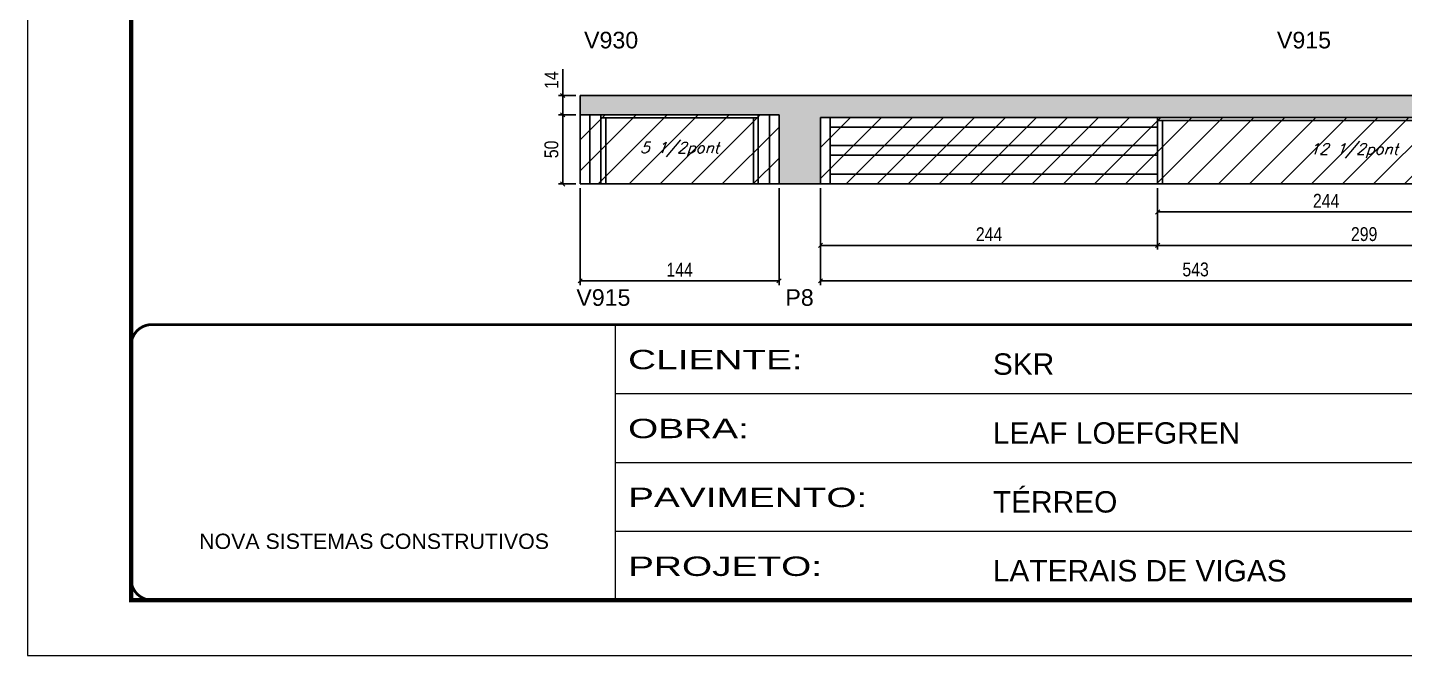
# Model space of a CAD drawing. Extents: x 3309 to 9563, y -2522 to 14608.
# Drawn here: x 3309 to 4306, y 4369 to 4823 of the extents above; entities that cross this region are included whole.
import ezdxf

# ---------------------------------------------------------------- set-up
doc = ezdxf.new("R2010")
doc.units = 0
doc.linetypes.add('CONTINUO', pattern=[0])
doc.linetypes.add('DASHED', pattern=[0.75, 0.5, -0.25])
for name, color, linetype in [('5', 5, 'Continuous'), ('COTA', 241, 'Continuous'), ('Painéis', 200, 'Continuous'), ('SARR_2.2x7', 40, 'Continuous'), ('SARR_3.5x7', 81, 'Continuous'), ('texto', 7, 'Continuous')]:
    doc.layers.add(name, color=color, linetype=linetype)
for name, color, linetype, lineweight in [('Folhas', 255, 'Continuous', 9), ('Hachura', 251, 'Continuous', 9), ('SARRAFO DE PRESSAO', 251, 'DASHED', 9)]:
    doc.layers.add(name, color=color, linetype=linetype, lineweight=lineweight)
doc.styles.add('ARIAL', font='arial.ttf')
doc.styles.add('COTA TECNICA', font='techl___.ttf', dxfattribs={"height": 10})
doc.styles.add('Romans', font='romans.shx')
doc.styles.get("Standard").update_dxf_attribs({"font": 'arial.ttf'})
doc.styles.add('Tecnologia', font='')
doc.styles.get('Tecnologia').set_extended_font_data('Forgotten Futurist')
doc.dimstyles.new('PAINEL', dxfattribs={"dimtxt": 10, "dimasz": 3, "dimexe": 3, "dimexo": 3, "dimgap": 3, "dimtad": 1, "dimdec": 1, "dimzin": 12, "dimdsep": 46, "dimtxsty": 'COTA TECNICA', "dimblk1": 'OBLIQUE', "dimblk2": 'OBLIQUE', "dimsah": 1, "dimcen": 0.9, "dimclrd": 4, "dimclre": 4, "dimclrt": 240, "dimadec": 1, "dimazin": 3, "dimtfac": 1, "dimtdec": 1, "dimtmove": 0, "dimatfit": 3, "dimfxl": 1, "dimtolj": 1, "dimtzin": 12, "dimarcsym": 0})

# ---------------------------------------------------------------- blocks, each defined once
blk = doc.blocks.new('9999999999')
at = {"color": 30, "linetype": 'CONTINUO'}
for p, q in [((98564.56, 34230.21), (98564.56, 34429.45)), ((98564.56, 34379.64), (99583.98, 34379.64)), ((98564.56, 34329.83), (99487.98, 34329.83)), ((98564.56, 34280.02), (99487.98, 34280.02))]:
    blk.add_line(p, q, dxfattribs=at)
at = {"color": 30, "linetype": 'CONTINUO', "const_width": 2}
blk.add_lwpolyline([(99583.98, 34230.21), (99583.98, 34414.45, 0.414214), (99568.98, 34429.45), (98228.98, 34429.45, 0.414214), (98213.98, 34414.45), (98213.98, 34245.21, 0.414214), (98228.98, 34230.21), (99583.98, 34230.21)], format="xyb", dxfattribs=at)
at = {"layer": 'Folhas'}
blk.add_lwpolyline([(98138.98, 34190.21), (99623.98, 34190.21), (99623.98, 35240.21), (98138.98, 35240.21)], close=True, dxfattribs=at)
at = {"layer": 'Folhas', "color": 30, "const_width": 3}
blk.add_lwpolyline([(98213.98, 34230.21), (99583.98, 34230.21), (99583.98, 35200.21), (98213.98, 35200.21)], close=True, dxfattribs=at)
at = {"color": 7, "linetype": 'Continuous', "ltscale": 5, "style": 'ARIAL'}
for s, height, p in [('SKR', 15.483, (98837.68, 34393.13)), ('LEAF LOEFGREN', 15.4829, (98837.68, 34343.32)), ('TÉRREO', 15.483, (98837.68, 34293.51)), ('NOVA SISTEMAS CONSTRUTIVOS', 11.0592, (98263.19, 34267.21)), ('LATERAIS DE VIGAS', 15.4829, (98837.68, 34243.7))]:
    blk.add_text(s, height=height, dxfattribs=at).set_placement(p)
at = {"layer": 'Folhas', "color": 7, "style": 'Tecnologia', "width": 1.5}
for s, p in [('CLIENTE:', (98573.65, 34397.17)), ('OBRA:', (98573.65, 34347.31)), ('PAVIMENTO:', (98573.65, 34297.5)), ('PROJETO:', (98573.65, 34247.69))]:
    blk.add_text(s, height=14, dxfattribs=at).set_placement(p)
blk = doc.blocks.new('_Oblique')
at = {"color": 0, "linetype": 'ByBlock', "lineweight": -2}
blk.add_line((-0.5, -0.5), (0.5, 0.5), dxfattribs=at)
blk = doc.blocks.new('*D2459')
at = {"layer": 'COTA', "color": 4, "linetype": 'ByBlock', "lineweight": -2, "transparency": 16777216}
for p, q in [((3883.33, 4707.17), (3883.33, 4662.76)), ((4127.33, 4707.17), (4127.33, 4662.76)), ((4127.33, 4665.76), (3883.33, 4665.76))]:
    blk.add_line(p, q, dxfattribs=at)
at = {"layer": 'Defpoints', "color": 0, "linetype": 'ByBlock', "transparency": 16777216}
for p in [(3883.33, 4710.17), (4127.33, 4710.17), (3883.33, 4665.76)]:
    blk.add_point(p, dxfattribs=at)
at = {"layer": 'COTA', "color": 4, "linetype": 'ByBlock', "lineweight": -2, "transparency": 16777216, "xscale": 3, "yscale": 3, "zscale": 3, "rotation": 180}
blk.add_blockref('_Oblique', (3883.33, 4665.76), dxfattribs=at)
at = {"layer": 'COTA', "color": 4, "linetype": 'ByBlock', "lineweight": -2, "transparency": 16777216, "xscale": 3, "yscale": 3, "zscale": 3}
blk.add_blockref('_Oblique', (4127.33, 4665.76), dxfattribs=at)
at = {"layer": 'COTA', "color": 240, "linetype": 'ByBlock', "transparency": 16777216, "insert": (4005.33, 4673.83), "char_height": 10, "attachment_point": 5, "style": 'COTA TECNICA'}
blk.add_mtext('\\A1;244', dxfattribs=at)
blk = doc.blocks.new('*D2465')
at = {"layer": 'COTA', "color": 4, "linetype": 'ByBlock', "lineweight": -2, "transparency": 16777216}
for p, q in [((3883.33, 4707.17), (3883.33, 4637.08)), ((4426.33, 4707.17), (4426.33, 4637.08)), ((4426.33, 4640.08), (3883.33, 4640.08))]:
    blk.add_line(p, q, dxfattribs=at)
at = {"layer": 'Defpoints', "color": 0, "linetype": 'ByBlock', "transparency": 16777216}
for p in [(3883.33, 4710.17), (4426.33, 4710.17), (3883.33, 4640.08)]:
    blk.add_point(p, dxfattribs=at)
at = {"layer": 'COTA', "color": 4, "linetype": 'ByBlock', "lineweight": -2, "transparency": 16777216, "xscale": 3, "yscale": 3, "zscale": 3, "rotation": 180}
blk.add_blockref('_Oblique', (3883.33, 4640.08), dxfattribs=at)
at = {"layer": 'COTA', "color": 4, "linetype": 'ByBlock', "lineweight": -2, "transparency": 16777216, "xscale": 3, "yscale": 3, "zscale": 3}
blk.add_blockref('_Oblique', (4426.33, 4640.08), dxfattribs=at)
at = {"layer": 'COTA', "color": 240, "linetype": 'ByBlock', "transparency": 16777216, "insert": (4154.83, 4648.3), "char_height": 10, "attachment_point": 5, "style": 'COTA TECNICA'}
blk.add_mtext('\\A1;543', dxfattribs=at)
blk = doc.blocks.new('*D2460')
at = {"layer": 'COTA', "color": 4, "lineweight": -2, "transparency": 16777216}
for p, q in [((4127.33, 4707.17), (4127.33, 4686.93)), ((4371.33, 4707.17), (4371.33, 4686.93)), ((4127.33, 4689.93), (4371.33, 4689.93))]:
    blk.add_line(p, q, dxfattribs=at)
at = {"layer": 'Defpoints', "color": 0, "transparency": 16777216}
for p in [(4127.33, 4710.17, 0), (4371.33, 4710.17, 0), (4371.33, 4689.93)]:
    blk.add_point(p, dxfattribs=at)
at = {"layer": 'COTA', "color": 4, "lineweight": -2, "transparency": 16777216, "xscale": 3, "yscale": 3, "zscale": 3, "rotation": 180}
blk.add_blockref('_Oblique', (4127.33, 4689.93), dxfattribs=at)
at = {"layer": 'COTA', "color": 4, "lineweight": -2, "transparency": 16777216, "xscale": 3, "yscale": 3, "zscale": 3}
blk.add_blockref('_Oblique', (4371.33, 4689.93), dxfattribs=at)
at = {"layer": 'COTA', "color": 240, "transparency": 16777216, "insert": (4249.33, 4698), "char_height": 10, "attachment_point": 5, "style": 'COTA TECNICA'}
blk.add_mtext('\\A1;244', dxfattribs=at)
blk = doc.blocks.new('*D2462')
at = {"layer": 'COTA', "color": 4, "lineweight": -2, "transparency": 16777216}
for p, q in [((4127.33, 4707.17), (4127.33, 4662.76)), ((4426.33, 4707.17), (4426.33, 4662.76)), ((4426.33, 4665.76), (4127.33, 4665.76))]:
    blk.add_line(p, q, dxfattribs=at)
at = {"layer": 'Defpoints', "color": 0, "transparency": 16777216}
for p in [(4127.33, 4710.17), (4426.33, 4710.17), (4127.33, 4665.76)]:
    blk.add_point(p, dxfattribs=at)
at = {"layer": 'COTA', "color": 4, "lineweight": -2, "transparency": 16777216, "xscale": 3, "yscale": 3, "zscale": 3, "rotation": 180}
blk.add_blockref('_Oblique', (4127.33, 4665.76), dxfattribs=at)
at = {"layer": 'COTA', "color": 4, "lineweight": -2, "transparency": 16777216, "xscale": 3, "yscale": 3, "zscale": 3}
blk.add_blockref('_Oblique', (4426.33, 4665.76), dxfattribs=at)
at = {"layer": 'COTA', "color": 240, "transparency": 16777216, "insert": (4276.83, 4673.85), "char_height": 10, "attachment_point": 5, "style": 'COTA TECNICA'}
blk.add_mtext('\\A1;299', dxfattribs=at)
blk = doc.blocks.new('*D2463')
at = {"layer": 'COTA', "color": 4, "lineweight": -2, "transparency": 16777216}
for p, q in [((3709.33, 4707.17), (3709.33, 4637.08)), ((3853.33, 4707.17), (3853.33, 4637.08)), ((3853.33, 4640.08), (3709.33, 4640.08))]:
    blk.add_line(p, q, dxfattribs=at)
at = {"layer": 'Defpoints', "color": 0, "transparency": 16777216}
for p in [(3709.33, 4710.17), (3853.33, 4710.17), (3709.33, 4640.08)]:
    blk.add_point(p, dxfattribs=at)
at = {"layer": 'COTA', "color": 4, "lineweight": -2, "transparency": 16777216, "xscale": 3, "yscale": 3, "zscale": 3, "rotation": 180}
blk.add_blockref('_Oblique', (3709.33, 4640.08), dxfattribs=at)
at = {"layer": 'COTA', "color": 4, "lineweight": -2, "transparency": 16777216, "xscale": 3, "yscale": 3, "zscale": 3}
blk.add_blockref('_Oblique', (3853.33, 4640.08), dxfattribs=at)
at = {"layer": 'COTA', "color": 240, "transparency": 16777216, "insert": (3781.33, 4648.15), "char_height": 10, "attachment_point": 5, "style": 'COTA TECNICA'}
blk.add_mtext('\\A1;144', dxfattribs=at)
blk = doc.blocks.new('*D2472')
at = {"layer": 'COTA', "color": 4, "lineweight": -2, "transparency": 16777216}
for p, q in [((3706.33, 4760.17), (3693.71, 4760.17)), ((3696.71, 4760.17), (3696.71, 4710.17)), ((3706.33, 4710.17), (3693.71, 4710.17))]:
    blk.add_line(p, q, dxfattribs=at)
at = {"layer": 'Defpoints', "color": 0, "transparency": 16777216}
for p in [(3709.33, 4760.17), (3696.71, 4710.17), (3709.33, 4710.17)]:
    blk.add_point(p, dxfattribs=at)
at = {"layer": 'COTA', "color": 4, "lineweight": -2, "transparency": 16777216, "xscale": 3, "yscale": 3, "zscale": 3}
for p, rotation in [((3696.71, 4760.17), 90), ((3696.71, 4710.17), 270)]:
    blk.add_blockref('_Oblique', p, dxfattribs=dict(at, rotation=rotation))
at = {"layer": 'COTA', "color": 240, "transparency": 16777216, "insert": (3688.6, 4735.17), "char_height": 10, "attachment_point": 5, "rotation": 90, "style": 'COTA TECNICA'}
blk.add_mtext('\\A1;50', dxfattribs=at)
blk = doc.blocks.new('*D2473')
at = {"layer": 'COTA', "color": 4, "lineweight": -2, "transparency": 16777216}
for p, q in [((3696.71, 4774.17), (3696.71, 4793.29)), ((3706.33, 4774.17), (3693.71, 4774.17)), ((3696.71, 4760.17), (3696.71, 4774.17)), ((3706.33, 4760.17), (3693.71, 4760.17))]:
    blk.add_line(p, q, dxfattribs=at)
at = {"layer": 'Defpoints', "color": 0, "transparency": 16777216}
for p in [(3696.71, 4774.17), (3709.33, 4774.17), (3709.33, 4760.17)]:
    blk.add_point(p, dxfattribs=at)
at = {"layer": 'COTA', "color": 4, "lineweight": -2, "transparency": 16777216, "xscale": 3, "yscale": 3, "zscale": 3}
for p, rotation in [((3696.71, 4774.17), 90), ((3696.71, 4760.17), 270)]:
    blk.add_blockref('_Oblique', p, dxfattribs=dict(at, rotation=rotation))
at = {"layer": 'COTA', "color": 240, "transparency": 16777216, "insert": (3688.64, 4785.23), "char_height": 10, "attachment_point": 5, "rotation": 90, "style": 'COTA TECNICA'}
blk.add_mtext('\\A1;14', dxfattribs=at)

msp = doc.modelspace()

# ---------------------------------------------------------------- hatches: boundary and pattern name
at = {"layer": 'COTA'}
h = msp.add_hatch(dxfattribs=at)
h.set_pattern_fill('AR-CONC', color=256, scale=0.03)
h.set_pattern_definition([(50, (0, -561.9996), (5.46554, -0.4781726), [0.5715, -6.2865]), (355, (0, -561.9996), (-1.0573026, 5.7317054), [0.4572, -5.0292175]), (100.451445, (0.4555, -562.0395), (4.4082374, 5.2535326), [0.4857003, -5.3427073]), (46.1842, (0, -560.4756), (8.132371, -1.26127), [0.85725, -9.42975]), (96.63556, (0.678, -560.581), (7.122124, 7.422784), [0.728551, -8.014068]), (351.18415, (0, -560.476), (7.122124, 7.422784), [0.685799, -7.543792]), (21, (0.762, -560.8566), (4.5484317, -3.067956), [0.5715, -6.2865]), (326, (0.762, -560.8566), (1.854061, 5.525639), [0.4572, -5.0292]), (71.451445, (1.141, -561.1123), (6.4024926, 2.457683), [0.4857003, -5.342698]), (37.5, (0, -561.9996), (0.0926581, 2.53665117), [0, -4.96824, 0, -5.1054, 0, -5.04825]), (7.5, (0, -561.9996), (2.0045899, 3.0054172), [0, -2.91084, 0, -4.85394, 0, -1.92405]), (327.5, (-1.6993, -561.9996), (4.06771786, -0.1718623), [0, -1.905, 0, -5.9436, 0, -7.8867]), (317.5, (-2.4613, -561.9996), (4.4438754, 0.7627947), [0, -2.4765, 0, -3.94716, 0, -5.6007])])
h.paths.add_polyline_path([(3853.33, 4710.17), (3883.33, 4710.17), (3883.33, 4758.17), (4426.33, 4758.17), (4426.33, 4710.17), (4456.33, 4710.17), (4456.33, 4760.17), (4592.33, 4760.17), (4592.33, 4774.17), (3709.33, 4774.17), (3709.33, 4760.17), (3853.33, 4760.17)])
at = {"layer": 'Hachura', "linetype": 'ByBlock'}
h = msp.add_hatch(dxfattribs=at)
h.set_pattern_fill('ANSI31', color=256, scale=5)
h.paths.add_polyline_path([(3841.33, 5272.17), (3841.33, 5320.17), (3709.33, 5320.17), (3709.33, 5272.17)])
h.paths.add_polyline_path([(3926.33, 5272.17), (3926.33, 5320.17), (3871.33, 5320.17), (3871.33, 5272.17)])
h.paths.add_polyline_path([(4170.33, 5272.17), (4170.33, 5320.17), (3926.33, 5320.17), (3926.33, 5272.17)])
h.paths.add_polyline_path([(4414.33, 5272.17), (4414.33, 5320.17), (4170.33, 5320.17), (4170.33, 5272.17)])
h.paths.add_polyline_path([(4588.33, 5272.17), (4588.33, 5320.17), (4444.33, 5320.17), (4444.33, 5272.17)])
h.paths.add_polyline_path([(4252.33, 5097.2), (4252.33, 5145.2), (4008.33, 5145.2), (4008.33, 5097.2)])
h.paths.add_polyline_path([(4008.33, 5097.2), (4008.33, 5145.2), (3764.33, 5145.2), (3764.33, 5097.2)])
h.paths.add_polyline_path([(3709.33, 5145.2), (3709.33, 5097.2), (3764.33, 5097.2), (3764.33, 5145.2)])
h.paths.add_polyline_path([(3764.33, 4947.23), (3709.33, 4947.23), (3709.33, 4899.23), (3764.33, 4899.23)])
h.paths.add_polyline_path([(3764.33, 4947.23), (3764.33, 4899.23), (4008.33, 4899.23), (4008.33, 4947.23)])
h.paths.add_polyline_path([(4008.33, 4947.23), (4008.33, 4899.23), (4252.33, 4899.23), (4252.33, 4947.23)])
h.paths.add_polyline_path([(3853.33, 4710.17), (3853.33, 4760.17), (3709.33, 4760.17), (3709.33, 4710.17)])
h.paths.add_polyline_path([(3883.33, 4758.17), (3883.33, 4710.17), (4127.33, 4710.17), (4127.33, 4758.17)])
h.paths.add_polyline_path([(4127.33, 4758.17), (4127.33, 4710.17), (4371.33, 4710.17), (4371.33, 4758.17)])
h.paths.add_polyline_path([(4371.33, 4758.17), (4371.33, 4710.17), (4426.33, 4710.17), (4426.33, 4758.17)])
h.paths.add_polyline_path([(4590.33, 4710.17), (4590.33, 4760.17), (4456.33, 4760.17), (4456.33, 4710.17)])

# ---------------------------------------------------------------- linework, layer by layer
at = {"layer": 'COTA'}
for p, q in [((4592.33, 4774.17), (3709.33, 4774.17)), ((3709.33, 4774.17), (3709.33, 4760.17)), ((3883.33, 4710.17), (3853.33, 4710.17))]:
    msp.add_line(p, q, dxfattribs=at)
at = {"layer": 'Painéis', "linetype": 'ByBlock'}
for p, q in [((3709.33, 4710.17), (3709.33, 4760.17)), ((3709.33, 4760.17), (3853.33, 4760.17)), ((3853.33, 4760.17), (3853.33, 4710.17)), ((4426.33, 4758.17), (3883.33, 4758.17)), ((3883.33, 4710.17), (3883.33, 4758.17)), ((4127.33, 4710.17), (4127.33, 4758.17)), ((3853.33, 4710.17), (3709.33, 4710.17)), ((4426.33, 4710.17), (3883.33, 4710.17))]:
    msp.add_line(p, q, dxfattribs=at)
at = {"layer": 'SARR_2.2x7', "linetype": 'Continuous'}
for p, q in [((3716.33, 4710.17), (3716.33, 4760.17)), ((3838.33, 4757.97), (3724.33, 4757.97)), ((3846.33, 4710.17), (3846.33, 4760.17)), ((3890.33, 4710.17), (3890.33, 4758.17)), ((4411.33, 4755.97), (4127.33, 4755.97)), ((4127.33, 4751.17), (3890.33, 4751.17)), ((4127.33, 4737.91), (3890.33, 4737.91)), ((4127.33, 4730.91), (3890.33, 4730.91)), ((4127.33, 4717.17), (3890.33, 4717.17))]:
    msp.add_line(p, q, dxfattribs=at)
at = {"layer": 'SARR_3.5x7'}
for p, q in [((3724.33, 4760.17), (3724.33, 4710.17)), ((3727.83, 4757.97), (3727.83, 4710.17)), ((3834.83, 4757.97), (3834.83, 4710.17)), ((3838.33, 4760.17), (3838.33, 4710.17)), ((4130.83, 4755.97), (4130.83, 4710.17))]:
    msp.add_line(p, q, dxfattribs=at)

# ---------------------------------------------------------------- block references
at = {"layer": 'SARRAFO DE PRESSAO', "color": 6, "linetype": 'ByBlock'}
msp.add_blockref('9999999999', (-94829.61, -29820.95), dxfattribs=at)

# ---------------------------------------------------------------- texts
at = {"layer": '5', "linetype": 'Continuous'}
for s, p in [('V930', (3712.21, 4808.2)), ('V915', (4213.72, 4808.2)), ('V915', (3706.62, 4622.07)), ('P8', (3857.91, 4622.07))]:
    msp.add_text(s, height=12, rotation=359.99996, dxfattribs=at).set_placement(p)
at = {"layer": 'texto', "color": 2, "char_height": 8, "attachment_point": 5, "style": 'Romans'}
for s, insert in [('{\\Q19;\\C256;5 1/2pont}', (3781.33, 4735.17)), ('{\\Q19;\\C256;12 1/2pont}', (4269.33, 4734.17))]:
    msp.add_mtext(s, dxfattribs=dict(at, insert=insert))

# ---------------------------------------------------------------- dimensions: what is measured, and where the dimension line sits
at = {"layer": 'COTA'}
for base, p1, p2, angle, picture, middle in [((3696.71, 4774.17), (3709.33, 4760.17), (3709.33, 4774.17), 90, '*D2473', (3688.64, 4785.23)), ((3696.71, 4710.17), (3709.33, 4760.17), (3709.33, 4710.17), 90, '*D2472', (3688.6, 4735.17)), ((3709.33, 4640.08), (3853.33, 4710.17), (3709.33, 4710.17), 0, '*D2463', (3781.33, 4648.15)), ((4371.33, 4689.93), (4127.33, 4710.17), (4371.33, 4710.17), 0, '*D2460', (4249.33, 4698)), ((4127.33, 4665.76), (4426.33, 4710.17), (4127.33, 4710.17), 180, '*D2462', (4276.83, 4673.85))]:
    dim = msp.add_linear_dim(base=base, p1=p1, p2=p2, angle=angle, dimstyle='PAINEL', dxfattribs=at)
    dim.commit()
    dim.dimension.update_dxf_attribs({"geometry": picture, "text_midpoint": middle})
at = {"layer": 'COTA', "linetype": 'ByBlock'}
dim = msp.add_linear_dim(base=(3883.33, 4665.76), p1=(4127.33, 4710.17), p2=(3883.33, 4710.17), angle=180, dimstyle='PAINEL', override={"dimtmove": 1}, dxfattribs=at)
dim.commit()
dim.dimension.update_dxf_attribs({"geometry": '*D2459', "text_midpoint": (4005.33, 4673.83)})
dim = msp.add_linear_dim(base=(3883.33, 4640.08), p1=(4426.33, 4710.17), p2=(3883.33, 4710.17), angle=180, dimstyle='PAINEL', dxfattribs=at)
dim.commit()
dim.dimension.update_dxf_attribs({"geometry": '*D2465', "text_midpoint": (4154.83, 4648.3)})

doc.saveas('drawing.dxf')
